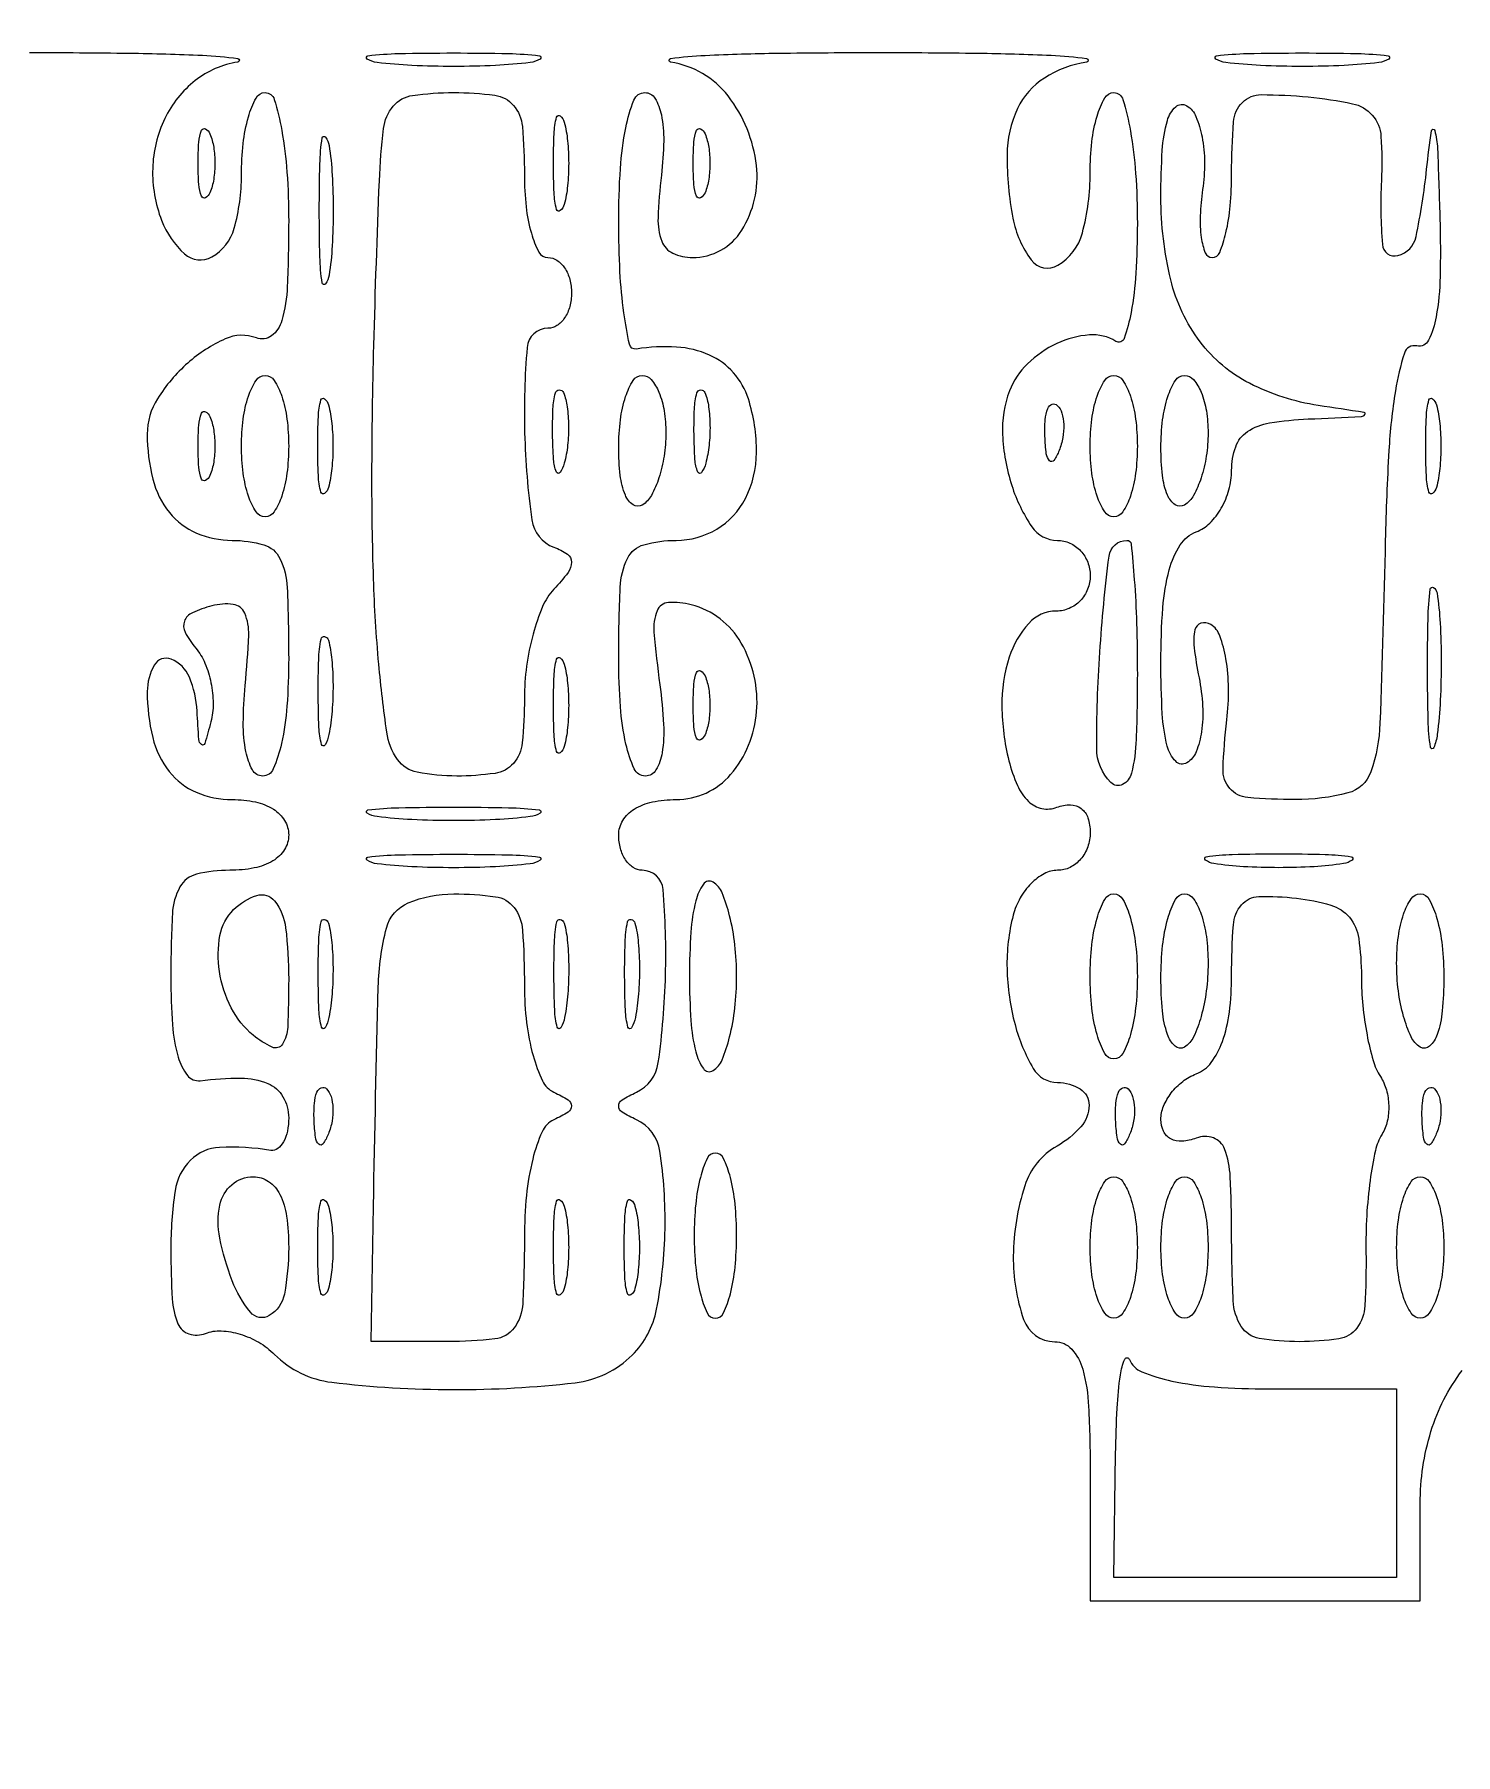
# Model space of a CAD drawing. Extents: x 23 to 255, y 40 to 184.
# Drawn here: x 56.36 to 61.46, y 168.9 to 175.08 of the extents above; entities that cross this region are included whole.
import ezdxf

# ---------------------------------------------------------------- set-up
doc = ezdxf.new("R2010")
doc.units = 0
doc.header["$MEASUREMENT"] = 0

msp = doc.modelspace()

# ---------------------------------------------------------------- linework, layer by layer
for points in [[(207.919475, 175.632891, 0.000007), (191.762556, 175.634099, 0.00002)], [(173.0434, 175.634494, 0.000013), (151.49745, 175.633531)], [(49.932728, 162.472053, 0.000008), (49.952466, 164.319505, 0.000321), (49.97291, 166.358783, 0.000194), (49.994663, 168.777), (50.048921, 175.0797), (50.06606, 167.4516, -0.000547), (50.070594, 163.518264, -0.002902), (50.058222, 161.365297, -0.000864)], [(56.3436, 175.012048, -0.003292), (56.702555, 175.009685, -0.00822), (56.964706, 175.001921, -0.021533), (57.091673, 174.990578, -0.867025), (57.091804, 174.977572, 0.129572), (56.93881, 174.911085, 0.113978), (56.829615, 174.774987, 0.105919), (56.786127, 174.595828, 0.09869), (56.818027, 174.409623, 0.118398), (56.900929, 174.28899, 0.322581), (56.998293, 174.278344, 0.19827), (57.078809, 174.381203, 0.068279), (57.105, 174.5721, -0.027026), (57.111137, 174.685558, -0.042582), (57.129851, 174.781221, -0.052312), (57.15697, 174.848565, -0.277684), (57.1896, 174.8682, -0.331672), (57.222675, 174.843548, -0.027235), (57.249349, 174.732298, -0.028021), (57.268096, 174.582902, -0.017204), (57.2742, 174.405555, -0.010518), (57.269321, 174.173632, -0.057194), (57.249782, 174.049673, -0.164387), (57.212776, 173.995168, -0.25931), (57.158208, 173.987421, 0.200375), (57.046715, 173.984175, 0.074551), (56.912359, 173.897402, 0.071552), (56.803329, 173.769435, 0.141636), (56.7666, 173.642376, 0.061759), (56.786615, 173.48095, 0.107371), (56.846367, 173.360544, 0.124247), (56.94339, 173.286939, 0.100784), (57.071751, 173.2608, -0.070797), (57.184888, 173.2447, -0.213585), (57.242928, 173.195459, -0.101421), (57.268864, 173.091385, -0.010521), (57.2742, 172.8378, -0.018094), (57.267979, 172.665951, -0.036301), (57.248376, 172.531648, -0.046255), (57.219075, 172.440164, -0.300701), (57.180714, 172.4148, -0.276297), (57.144185, 172.436654, -0.075824), (57.120805, 172.502507, -0.049104), (57.111382, 172.605021, -0.022157), (57.118241, 172.740004, 0.01288), (57.130781, 172.920613, 0.110577), (57.116641, 172.999803, 0.269505), (57.075412, 173.030972, 0.094433), (56.998444, 173.025771, 0.042135), (56.928528, 173.001039, 0.198844), (56.900002, 172.970664, 0.21669), (56.902605, 172.93088, 0.050193), (56.941003, 172.873831, -0.074299), (56.973843, 172.819587, -0.048825), (56.99535, 172.749692, -0.048222), (57.003112, 172.675726, -0.065615), (56.9949, 172.609214, -0.008679), (56.973217, 172.531248, -0.527621), (56.961523, 172.527487, -0.213316), (56.951823, 172.545644, -0.004703), (56.945614, 172.64745, 0.086044), (56.917793, 172.77003, 0.203079), (56.852156, 172.834348, 0.3718), (56.792068, 172.81327, 0.131115), (56.7666, 172.717819, 0.059711), (56.786382, 172.552765, 0.1075), (56.845743, 172.430732, 0.125936), (56.942642, 172.356558, 0.101036), (57.071751, 172.3302, -0.05124), (57.155024, 172.321644, -0.089017), (57.219309, 172.295793, -0.115825), (57.259598, 172.255087, -0.138282), (57.2742, 172.2033, -0.140575), (57.259156, 172.15085, -0.118484), (57.2178, 172.11024, -0.088208), (57.15097, 172.084744, -0.04716), (57.0627, 172.0764, 0.059045), (56.943575, 172.062283, 0.211025), (56.883987, 172.016809, 0.113781), (56.856915, 171.921374, 0.012455), (56.8512, 171.691991, 0.017515), (56.857178, 171.521404, 0.05201), (56.877413, 171.406272, 0.095553), (56.910756, 171.340376, 0.26628), (56.95695, 171.321315, -0.032146), (57.102869, 171.330793, -0.099865), (57.199062, 171.311446, -0.162406), (57.253765, 171.263511, -0.133089), (57.2742, 171.1881, -0.048526), (57.269545, 171.140252, -0.075993), (57.255562, 171.10142, -0.105904), (57.234918, 171.077323, -0.204797), (57.21075, 171.071218, 0.050237), (57.026327, 171.081596, 0.186705), (56.921659, 171.035688, 0.162474), (56.86652, 170.926101, 0.036024), (56.8512, 170.713749, 0.014565), (56.856309, 170.538386, 0.084032), (56.877019, 170.448287, 0.221715), (56.916452, 170.41222, 0.169308), (56.975652, 170.414054, -0.103569), (57.032385, 170.42321, -0.062476), (57.099767, 170.411561, -0.05863), (57.166987, 170.382097, -0.06388), (57.223409, 170.338505, 0.168154), (57.428821, 170.23872, 0.029285), (57.865414, 170.212291, 0.029247), (58.302029, 170.237016, 0.169175), (58.506943, 170.336057, 0.149445), (58.594411, 170.500555, 0.043561), (58.624796, 170.789032, 0.041922), (58.606363, 171.068267, 0.251206), (58.52205, 171.18105, -0.029131), (58.470658, 171.208784, -0.260055), (58.4586, 171.2304, -0.260055), (58.470658, 171.252016, -0.029131), (58.52205, 171.27975, 0.254359), (58.600675, 171.386234, 0.027837), (58.626535, 171.700124, 0.027607), (58.617713, 172.007887, 0.38986), (58.5432, 172.0764, -0.148195), (58.510937, 172.086177, -0.098894), (58.483451, 172.113677, -0.082425), (58.464919, 172.154786, -0.064853), (58.4586, 172.2033, -0.139121), (58.473365, 172.25534, -0.116855), (58.51405, 172.296008, -0.088745), (58.579279, 172.321724, -0.049666), (58.664399, 172.3302, 0.219447), (58.860375, 172.420564, 0.158496), (58.953689, 172.646081, 0.150314), (58.89853, 172.89223, 0.201716), (58.719042, 173.029776, 0.08052), (58.636881, 173.037612, 0.290312), (58.596303, 173.007982, 0.116262), (58.585176, 172.930986, 0.011342), (58.606083, 172.74281, -0.019676), (58.619517, 172.600296, -0.052824), (58.61434, 172.498692, -0.092469), (58.592351, 172.436703, -0.267497), (58.554339, 172.4148, -0.294003), (58.514487, 172.440451, -0.051152), (58.484537, 172.529396, -0.037942), (58.464801, 172.66293, -0.017724), (58.4586, 172.8378, -0.010445), (58.463926, 173.09274, -0.103121), (58.49004, 173.196178, -0.21498), (58.54869, 173.245027, -0.067844), (58.664399, 173.2608, 0.135897), (58.810623, 173.30129, 0.140393), (58.913025, 173.41087, 0.117269), (58.953197, 173.575652, 0.078405), (58.9239, 173.7684, 0.104325), (58.870582, 173.862561, 0.107451), (58.784263, 173.925973, 0.090408), (58.666522, 173.954685, 0.053917), (58.52205, 173.947618, -0.398588), (58.497042, 173.9648, -0.017945), (58.477238, 174.077225, -0.021802), (58.463157, 174.225194, -0.012821), (58.4586, 174.4029, -0.015755), (58.464666, 174.59536, -0.034019), (58.484016, 174.742197, -0.043481), (58.513179, 174.841388, -0.308773), (58.552456, 174.8682, -0.263992), (58.588611, 174.847681, -0.085398), (58.611577, 174.788115, -0.053976), (58.619987, 174.694682, -0.02454), (58.611743, 174.5721, 0.019089), (58.599702, 174.418118, 0.100668), (58.613198, 174.334904, 0.19492), (58.653109, 174.291757, 0.110274), (58.723687, 174.276, 0.258573), (58.900042, 174.373736, 0.169226), (58.952799, 174.605953, 0.137956), (58.851119, 174.856116, 0.192129), (58.644909, 174.977195, -0.86507), (58.644999, 174.990324, -0.022702), (58.769243, 175.00181, -0.008372), (59.030462, 175.009662, -0.003326), (59.3892, 175.012048, -0.003286), (59.748191, 175.009689, -0.008194), (60.0105, 175.00194, -0.021341), (60.137928, 174.990621, -0.867344), (60.138065, 174.977636, 0.104448), (59.986399, 174.920453, 0.141108), (59.890062, 174.810997, 0.109822), (59.852292, 174.644139, 0.048218), (59.873338, 174.41732, 0.112687), (59.938993, 174.267618, 0.384058), (60.034675, 174.248254, 0.197251), (60.12246, 174.364306, 0.064614), (60.1506, 174.581151, -0.027893), (60.15674, 174.691136, -0.043794), (60.175451, 174.783879, -0.054371), (60.202597, 174.848945, -0.27324), (60.2352, 174.8682, -0.333273), (60.268293, 174.843386, -0.026513), (60.294949, 174.730051, -0.027583), (60.313697, 174.578188, -0.016922), (60.3198, 174.397907, -0.015207), (60.314378, 174.219673, -0.029827), (60.297328, 174.078817, -0.038784), (60.272827, 173.985826, -0.479735), (60.242834, 173.975182, 0.159644), (60.147654, 173.998167, 0.089269), (60.031289, 173.967495, 0.083325), (59.92555, 173.894836, 0.109451), (59.861117, 173.797436, 0.104201), (59.836049, 173.640865, 0.065307), (59.869263, 173.457643, 0.071743), (59.941513, 173.309211, 0.248579), (60.032871, 173.2608, -0.10697), (60.077789, 173.251079, -0.099479), (60.116017, 173.223523, -0.095894), (60.141646, 173.182345, -0.091635), (60.1506, 173.1339, -0.09444), (60.141369, 173.085461, -0.096745), (60.114998, 173.044277, -0.09895), (60.075647, 173.016709, -0.103835), (60.029401, 173.007, 0.212491), (59.929869, 172.9627, 0.106851), (59.860109, 172.840974, 0.079519), (59.833742, 172.665082, 0.059068), (59.85884, 172.469927, 0.042181), (59.889202, 172.381349, 0.096898), (59.929282, 172.323724, 0.142149), (59.977401, 172.298213, 0.14385), (60.031458, 172.302583, -0.092435), (60.079882, 172.311498, -0.162894), (60.118028, 172.298635, -0.153019), (60.142303, 172.264555, -0.078975), (60.1506, 172.212351, -0.084763), (60.141735, 172.160434, -0.093398), (60.116222, 172.116336, -0.100439), (60.078209, 172.086844, -0.115416), (60.033567, 172.0764, 0.123713), (59.985685, 172.064369, 0.074731), (59.938562, 172.029171, 0.067204), (59.899305, 171.977086, 0.064059), (59.874489, 171.91562, 0.069845), (59.852133, 171.724287, 0.059007), (59.8808, 171.522367, 0.067558), (59.94611, 171.365192, 0.266575), (60.033562, 171.315, -0.140591), (60.114784, 171.291701, -0.260679), (60.146823, 171.233345, -0.180975), (60.117143, 171.155905, -0.082492), (60.031753, 171.086554, 0.187469), (59.915828, 170.943977, 0.07528), (59.874676, 170.691772, 0.086469), (59.911651, 170.464161, 0.319569), (60.0237, 170.3844, -0.211442), (60.084235, 170.357603, -0.118311), (60.123682, 170.2857, -0.054498), (60.144964, 170.151575, -0.01212), (60.1506, 169.9191), (60.1506, 169.4538), (60.7428, 169.4538), (61.335, 169.4538), (61.335, 169.803427, -0.074073), (61.373575, 170.062382, -0.089449), (61.485667, 170.280787, -0.116795)]]:
    msp.add_lwpolyline(points, format="xyb")
for points in [[(58.14135, 174.976201, -0.019375), (58.016162, 174.965569, -0.011494), (57.8664, 174.962126, -0.011494), (57.716638, 174.965569, -0.019375), (57.59145, 174.976201, -0.108536), (57.55624, 174.988644, -0.707215), (57.5588, 175.000299, -0.025693), (57.669319, 175.00828, -0.005179), (57.8664, 175.010322, -0.005179), (58.063481, 175.00828, -0.025693), (58.174, 175.000299, -0.707215), (58.17656, 174.988644, -0.108536)], [(61.18695, 174.976201, -0.019375), (61.061762, 174.965569, -0.011494), (60.912, 174.962126, -0.011494), (60.762238, 174.965569, -0.019375), (60.63705, 174.976201, -0.108536), (60.60184, 174.988644, -0.707215), (60.6044, 175.000299, -0.025693), (60.714919, 175.00828, -0.005179), (60.912, 175.010322, -0.005179), (61.109081, 175.00828, -0.025693), (61.2196, 175.000299, -0.707215), (61.22216, 174.988644, -0.108536)], [(58.1202, 174.5721, 0.027026), (58.126337, 174.458642, 0.042582), (58.145051, 174.362979, 0.052312), (58.17217, 174.295635, 0.277684), (58.2048, 174.276, -0.148195), (58.237063, 174.266223, -0.098894), (58.264549, 174.238723, -0.082425), (58.283081, 174.197614, -0.064853), (58.2894, 174.1491, -0.064853), (58.283081, 174.100586, -0.082425), (58.264549, 174.059477, -0.098894), (58.237063, 174.031977, -0.148195), (58.2048, 174.0222, 0.389505), (58.129928, 173.953443, 0.028005), (58.120996, 173.646551, 0.027832), (58.146839, 173.3342, 0.277069), (58.22595, 173.236125, -0.062037), (58.274336, 173.21122, -0.247772), (58.2894, 173.182686, -0.164145), (58.27672, 173.145101, -0.026382), (58.22595, 173.085255, 0.089503), (58.185279, 173.022872, 0.033827), (58.151264, 172.924079, 0.032179), (58.127998, 172.809085, 0.033836), (58.1202, 172.69398, -0.024394), (58.112387, 172.533928, -0.15586), (58.080648, 172.460259, -0.180556), (58.014716, 172.424452, -0.035077), (57.877299, 172.4148, -0.047277), (57.735537, 172.428234, -0.195917), (57.664841, 172.474139, -0.117127), (57.62622, 172.572321, -0.012601), (57.597656, 172.81665, -0.01483), (57.5788, 173.122766, -0.008274), (57.573081, 173.496188, -0.006566), (57.579743, 173.959997, -0.003211), (57.599795, 174.55095, -0.019304), (57.61466, 174.738852, -0.146363), (57.64956, 174.819545, -0.185319), (57.718936, 174.857938, -0.034754), (57.8664, 174.8682, -0.032088), (58.013588, 174.858744, -0.185552), (58.080921, 174.822375, -0.157079), (58.11275, 174.746463, -0.021354)], [(60.554084, 174.519782, 0.026642), (60.545419, 174.426337, 0.044639), (60.549362, 174.347611, 0.058801), (60.563782, 174.29268, 0.308408), (60.588252, 174.276, 0.305307), (60.615391, 174.294275, 0.039402), (60.637653, 174.364554, 0.035136), (60.653141, 174.461921, 0.021881), (60.6582, 174.57746, -0.018096), (60.664926, 174.763239, -0.180168), (60.69678, 174.8329, -0.199988), (60.764684, 174.860862, -0.022999), (60.93315, 174.85241, -0.027067), (61.092053, 174.828355, -0.163959), (61.16295, 174.786874, -0.164575), (61.194138, 174.711033, -0.027323), (61.195626, 174.55095, 0.030228), (61.199068, 174.323004, 0.467775), (61.255054, 174.283019, 0.284447), (61.319925, 174.351046, 0.025799), (61.357972, 174.59325, -0.009233), (61.375013, 174.73145, -0.811668), (61.386951, 174.732239, -0.058775), (61.397159, 174.667233, -0.00228), (61.405378, 174.42405, -0.01244), (61.406317, 174.208167, -0.038713), (61.392106, 174.063492, -0.069162), (61.364731, 173.979024, -0.346651), (61.322964, 173.95875, 0.38762), (61.278101, 173.932818, 0.036559), (61.245973, 173.798047, 0.026123), (61.222491, 173.582879, 0.008323), (61.209658, 173.2608, -0.002918), (61.190618, 172.604714, -0.07494), (61.158042, 172.430112, -0.251597), (61.075292, 172.353978, -0.062788), (60.886688, 172.3302, -0.021291), (60.716113, 172.337467, -0.196487), (60.651594, 172.370499, -0.189138), (60.627343, 172.44, -0.019523), (60.640977, 172.616308, 0.031454), (60.647045, 172.72998, 0.039567), (60.637713, 172.834968, 0.04395), (60.615992, 172.918096, 0.17006), (60.582963, 172.958913, 0.216409), (60.548205, 172.963363, 0.270408), (60.526564, 172.939837, 0.084727), (60.5236, 172.876092, 0.018703), (60.541097, 172.767666, -0.035576), (60.554016, 172.665902, -0.049269), (60.550035, 172.574057, -0.059183), (60.530921, 172.502202, -0.161123), (60.497523, 172.462367, -0.356564), (60.457377, 172.467675, -0.126197), (60.427346, 172.522224, -0.049546), (60.409424, 172.6383, -0.013544), (60.4044, 172.823756, -0.017756), (60.411338, 173.019057, -0.048529), (60.434415, 173.155126, -0.07531), (60.473733, 173.244289, -0.161054), (60.5313, 173.291394, 0.104363), (60.57983, 173.322801, 0.06668), (60.620923, 173.376268, 0.06271), (60.648725, 173.442606, 0.068006), (60.6582, 173.511945, -0.08497), (60.672736, 173.596861, -0.161542), (60.714748, 173.651062, -0.108918), (60.794386, 173.682329, -0.027773), (60.93315, 173.696476, 0.000686), (61.123924, 173.705533, 0.224294), (61.136737, 173.712369, 0.565011), (61.133614, 173.719985, 0.001021), (60.969231, 173.744995, -0.081658), (60.72259, 173.824518, -0.112686), (60.545136, 173.973765, -0.102855), (60.439642, 174.196632, -0.059348), (60.4044, 174.492493, -0.015037), (60.409483, 174.661477, -0.053822), (60.427492, 174.767867, -0.137516), (60.457512, 174.816992, -0.337647), (60.497132, 174.820874, -0.15733), (60.530294, 174.781909, -0.051565), (60.552113, 174.708787, -0.045421), (60.560938, 174.6173, -0.037796)], [(58.263117, 174.46635, -0.161593), (58.248878, 174.444427, -0.542911), (58.235792, 174.448769, -0.052887), (58.226772, 174.508482, -0.011065), (58.224427, 174.6144, -0.011065), (58.226772, 174.720318, -0.052887), (58.235792, 174.780031, -0.542911), (58.248878, 174.784373, -0.161593), (58.263117, 174.76245, -0.039571), (58.275148, 174.695001, -0.024357), (58.279076, 174.6144, -0.024357), (58.275148, 174.533799, -0.039571)], [(56.991829, 174.50865, -0.174857), (56.975985, 174.490936, -0.447206), (56.961693, 174.496092, -0.078554), (56.951797, 174.538984, -0.017491), (56.949158, 174.6144, -0.017491), (56.951797, 174.689816, -0.078554), (56.961693, 174.732708, -0.447206), (56.975985, 174.737864, -0.174857), (56.991829, 174.72015, -0.057986), (57.005055, 174.671927, -0.037979), (57.009431, 174.6144, -0.037979), (57.005055, 174.556873, -0.057986)], [(57.419395, 174.21255, -0.124239), (57.406521, 174.18189, -0.664672), (57.394504, 174.184923, -0.03126), (57.386264, 174.278486, -0.006336), (57.384152, 174.4452, -0.006336), (57.386264, 174.611914, -0.03126), (57.394504, 174.705477, -0.664672), (57.406521, 174.70851, -0.124239), (57.419395, 174.67785, -0.023547), (57.430373, 174.571912, -0.014044), (57.433933, 174.4452, -0.014044), (57.430373, 174.318488, -0.023547)], [(58.768429, 174.50865, -0.174857), (58.752585, 174.490936, -0.447206), (58.738293, 174.496092, -0.078554), (58.728397, 174.538984, -0.017491), (58.725758, 174.6144, -0.017491), (58.728397, 174.689816, -0.078554), (58.738293, 174.732708, -0.447206), (58.752585, 174.737864, -0.174857), (58.768429, 174.72015, -0.057986), (58.781655, 174.671927, -0.037979), (58.786031, 174.6144, -0.037979), (58.781655, 174.556873, -0.057986)], [(57.2742, 173.5992, -0.031626), (57.268044, 173.501973, -0.048861), (57.249349, 173.419954, -0.06271), (57.222109, 173.363129, -0.254951), (57.1896, 173.3454, -0.254951), (57.157091, 173.363129, -0.06271), (57.129851, 173.419954, -0.048861), (57.111156, 173.501973, -0.031626), (57.105, 173.5992, -0.031626), (57.111156, 173.696427, -0.048861), (57.129851, 173.778446, -0.06271), (57.157091, 173.835271, -0.254951), (57.1896, 173.853, -0.254951), (57.222109, 173.835271, -0.06271), (57.249349, 173.778446, -0.048861), (57.268044, 173.696427, -0.031626)], [(58.6278, 173.646493, -0.037634), (58.621553, 173.563612, -0.041396), (58.602949, 173.485288, -0.045439), (58.575729, 173.422104, -0.130646), (58.5432, 173.3877, -0.297719), (58.510056, 173.388534, -0.145541), (58.482391, 173.422895, -0.069343), (58.464213, 173.493983, -0.027979), (58.4586, 173.594207, -0.031003), (58.464753, 173.69335, -0.048032), (58.483451, 173.77698, -0.061379), (58.510677, 173.835029, -0.257909), (58.5432, 173.853, -0.222681), (58.575584, 173.837825, -0.076538), (58.602949, 173.792339, -0.058208), (58.62161, 173.725569, -0.039081)], [(60.3198, 173.5992, -0.031626), (60.313644, 173.501973, -0.048861), (60.294949, 173.419954, -0.06271), (60.267709, 173.363129, -0.254951), (60.2352, 173.3454, -0.254951), (60.202691, 173.363129, -0.06271), (60.175451, 173.419954, -0.048861), (60.156756, 173.501973, -0.031626), (60.1506, 173.5992, -0.031626), (60.156756, 173.696427, -0.048861), (60.175451, 173.778446, -0.06271), (60.202691, 173.835271, -0.254951), (60.2352, 173.853, -0.254951), (60.267709, 173.835271, -0.06271), (60.294949, 173.778446, -0.048861), (60.313644, 173.696427, -0.031626)], [(60.5736, 173.646493, -0.037634), (60.567353, 173.563612, -0.041396), (60.548749, 173.485288, -0.045439), (60.521529, 173.422104, -0.130646), (60.489, 173.3877, -0.297719), (60.455856, 173.388534, -0.145541), (60.428191, 173.422895, -0.069343), (60.410013, 173.493983, -0.027979), (60.4044, 173.594207, -0.031003), (60.410553, 173.69335, -0.048032), (60.429251, 173.77698, -0.061379), (60.456477, 173.835029, -0.257909), (60.489, 173.853, -0.222681), (60.521384, 173.837825, -0.076538), (60.548749, 173.792339, -0.058208), (60.56741, 173.725569, -0.039081)], [(57.417117, 173.45115, -0.161593), (57.402878, 173.429227, -0.542911), (57.389792, 173.433569, -0.052887), (57.380772, 173.493282, -0.011065), (57.378427, 173.5992, -0.011065), (57.380772, 173.705118, -0.052887), (57.389792, 173.764831, -0.542911), (57.402878, 173.769173, -0.161593), (57.417117, 173.74725, -0.039571), (57.429148, 173.679801, -0.024357), (57.433076, 173.5992, -0.024357), (57.429148, 173.518599, -0.039571)], [(58.263427, 173.53736, -0.087174), (58.248509, 173.504732, -0.597527), (58.234963, 173.506216, -0.080377), (58.224728, 173.55113, -0.012823), (58.221293, 173.6415, -0.014395), (58.222795, 173.732878, -0.052471), (58.231456, 173.790155, -0.333666), (58.245165, 173.801056, -0.31318), (58.260292, 173.79116, -0.06278), (58.273699, 173.740574, -0.030339), (58.278594, 173.673649, -0.029507), (58.275263, 173.602299, -0.037336)], [(58.771027, 173.53736, -0.087174), (58.756109, 173.504732, -0.597527), (58.742563, 173.506216, -0.080377), (58.732328, 173.55113, -0.012823), (58.728893, 173.6415, -0.014395), (58.730395, 173.732878, -0.052471), (58.739056, 173.790155, -0.333666), (58.752765, 173.801056, -0.31318), (58.767892, 173.79116, -0.06278), (58.781299, 173.740574, -0.030339), (58.786194, 173.673649, -0.029507), (58.782863, 173.602299, -0.037336)], [(61.393317, 173.45115, -0.161593), (61.379078, 173.429227, -0.542911), (61.365992, 173.433569, -0.052887), (61.356972, 173.493282, -0.011065), (61.354627, 173.5992, -0.011065), (61.356972, 173.705118, -0.052887), (61.365992, 173.764831, -0.542911), (61.379078, 173.769173, -0.161593), (61.393317, 173.74725, -0.039571), (61.405348, 173.679801, -0.024357), (61.409276, 173.5992, -0.024357), (61.405348, 173.518599, -0.039571)], [(56.991829, 173.49345, -0.174857), (56.975985, 173.475736, -0.447206), (56.961693, 173.480892, -0.078554), (56.951797, 173.523784, -0.017491), (56.949158, 173.5992, -0.017491), (56.951797, 173.674616, -0.078554), (56.961693, 173.717508, -0.447206), (56.975985, 173.722664, -0.174857), (56.991829, 173.70495, -0.057986), (57.005055, 173.656727, -0.037979), (57.009431, 173.5992, -0.037979), (57.005055, 173.541673, -0.057986)], [(60.039191, 173.583338, -0.054073), (60.020448, 173.548087, -0.470617), (60.00503, 173.546628, -0.168741), (59.993074, 173.571311, -0.018894), (59.988079, 173.63445, -0.028489), (59.989009, 173.693347, -0.077125), (59.998376, 173.733954, -0.208169), (60.013997, 173.749397, -0.296942), (60.032513, 173.745488, -0.126455), (60.048861, 173.717829, -0.060344), (60.055558, 173.676772, -0.05415), (60.052392, 173.629603, -0.051402)], [(60.3198, 172.77858, -0.008977), (60.315633, 172.546536, -0.051336), (60.29865, 172.424687, -0.218356), (60.266969, 172.384784, -0.324522), (60.22464, 172.39152, -0.198537), (60.173912, 172.51374, -0.01703), (60.185186, 172.859292, -0.014442), (60.218214, 173.203892, -0.378219), (60.282684, 173.2608, -0.385391), (60.297575, 173.24732, -0.005645), (60.308897, 173.119148, -0.011988), (60.317131, 172.963477, -0.007217)], [(61.396312, 172.564365, -0.069146), (61.383583, 172.516757, -0.756877), (61.371881, 172.518219, -0.031761), (61.363522, 172.613843, -0.005499), (61.361215, 172.7955, -0.005888), (61.363053, 172.97788, -0.025342), (61.370915, 173.086097, -0.556092), (61.382867, 173.091615, -0.212532), (61.395449, 173.071965, -0.024559), (61.406492, 172.963639, -0.012695), (61.41018, 172.827514, -0.01259), (61.406882, 172.68707, -0.018638)], [(57.418634, 172.563836, -0.082665), (57.404772, 172.526435, -0.67161), (57.392148, 172.52811, -0.053901), (57.382897, 172.590015, -0.008901), (57.380135, 172.7109, -0.009782), (57.381902, 172.832591, -0.038992), (57.390238, 172.906695, -0.417468), (57.403112, 172.915312, -0.285845), (57.416927, 172.902236, -0.041951), (57.429101, 172.832235, -0.020826), (57.43331, 172.742168, -0.020511), (57.429916, 172.647851, -0.028254)], [(58.263117, 172.52055, -0.161593), (58.248878, 172.498627, -0.542911), (58.235792, 172.502969, -0.052887), (58.226772, 172.562682, -0.011065), (58.224427, 172.6686, -0.011065), (58.226772, 172.774518, -0.052887), (58.235792, 172.834231, -0.542911), (58.248878, 172.838573, -0.161593), (58.263117, 172.81665, -0.039571), (58.275148, 172.749201, -0.024357), (58.279076, 172.6686, -0.024357), (58.275148, 172.587999, -0.039571)], [(58.768429, 172.56285, -0.174857), (58.752585, 172.545136, -0.447206), (58.738293, 172.550292, -0.078554), (58.728397, 172.593184, -0.017491), (58.725758, 172.6686, -0.017491), (58.728397, 172.744016, -0.078554), (58.738293, 172.786908, -0.447206), (58.752585, 172.792064, -0.174857), (58.768429, 172.77435, -0.057986), (58.781655, 172.726127, -0.037979), (58.786031, 172.6686, -0.037979), (58.781655, 172.611073, -0.057986)], [(58.14135, 172.269001, -0.019375), (58.016162, 172.258369, -0.011494), (57.8664, 172.254926, -0.011494), (57.716638, 172.258369, -0.019375), (57.59145, 172.269001, -0.108536), (57.55624, 172.281444, -0.707215), (57.5588, 172.293099, -0.025693), (57.669319, 172.30108, -0.005179), (57.8664, 172.303122, -0.005179), (58.063481, 172.30108, -0.025693), (58.174, 172.293099, -0.707215), (58.17656, 172.281444, -0.108536)], [(58.14135, 172.099801, -0.019375), (58.016162, 172.089169, -0.011494), (57.8664, 172.085726, -0.011494), (57.716638, 172.089169, -0.019375), (57.59145, 172.099801, -0.108536), (57.55624, 172.112244, -0.707215), (57.5588, 172.123899, -0.025693), (57.669319, 172.13188, -0.005179), (57.8664, 172.133922, -0.005179), (58.063481, 172.13188, -0.025693), (58.174, 172.123899, -0.707215), (58.17656, 172.112244, -0.108536)], [(61.06005, 172.100405, -0.023547), (60.954112, 172.089427, -0.014044), (60.8274, 172.085867, -0.014044), (60.700688, 172.089427, -0.023547), (60.59475, 172.100405, -0.124239), (60.56409, 172.113279, -0.664672), (60.567123, 172.125296, -0.03126), (60.660686, 172.133536, -0.006336), (60.8274, 172.135648, -0.006336), (60.994114, 172.133536, -0.03126), (61.087677, 172.125296, -0.664672), (61.09071, 172.113279, -0.124239)], [(58.7124, 171.6957, 0.016707), (58.71771, 171.536825, 0.044569), (58.735299, 171.424917, 0.089468), (58.762498, 171.364569, 0.400129), (58.797, 171.3573, 0.158284), (58.829703, 171.395871, 0.036095), (58.856749, 171.478273, 0.033884), (58.875387, 171.582332, 0.02738), (58.8816, 171.6957, 0.02738), (58.875387, 171.809068, 0.033884), (58.856749, 171.913127, 0.036095), (58.829703, 171.995529, 0.158284), (58.797, 172.0341, 0.400129), (58.762498, 172.026831, 0.089468), (58.735299, 171.966483, 0.044569), (58.71771, 171.854575, 0.016707)], [(57.2742, 171.685341, -0.010356), (57.270642, 171.513568, -0.131096), (57.251561, 171.452345, -0.377801), (57.214661, 171.441514, -0.064036), (57.1473, 171.4842, -0.101615), (57.068237, 171.582868, -0.079669), (57.025783, 171.7136, -0.085257), (57.027728, 171.842349, -0.151183), (57.0768, 171.9354, -0.119566), (57.159866, 171.986031, -0.312609), (57.223335, 171.966636, -0.138727), (57.263406, 171.869856, -0.029224)], [(58.1202, 171.66045, 0.029693), (58.127958, 171.529924, 0.03807), (58.15125, 171.4119, 0.041955), (58.18511, 171.320507, 0.175648), (58.22595, 171.27975, -0.029131), (58.277342, 171.252016, -0.260055), (58.2894, 171.2304, -0.260055), (58.277342, 171.208784, -0.029131), (58.22595, 171.18105, 0.181903), (58.18361, 171.13776, 0.042388), (58.150129, 171.039917, 0.036866), (58.127605, 170.909701, 0.0244), (58.1202, 170.75805, -0.012539), (58.114242, 170.520518, -0.147218), (58.083506, 170.434312, -0.208373), (58.01447, 170.394315, -0.028882), (57.84525, 170.384746), (57.5703, 170.385091), (57.578645, 170.871196, -0.002206), (57.595618, 171.657666, -0.056401), (57.625147, 171.869237, -0.236242), (57.703586, 171.959517, -0.098186), (57.8664, 171.9918, -0.033616), (58.016191, 171.981718, -0.198223), (58.08285, 171.943038, -0.14797), (58.113564, 171.861396, -0.016507)], [(60.3198, 171.6957, -0.027026), (60.313663, 171.582242, -0.042582), (60.294949, 171.486579, -0.052312), (60.26783, 171.419235, -0.277684), (60.2352, 171.3996, -0.277684), (60.20257, 171.419235, -0.052312), (60.175451, 171.486579, -0.042582), (60.156737, 171.582242, -0.027026), (60.1506, 171.6957, -0.027026), (60.156737, 171.809158, -0.042582), (60.175451, 171.904821, -0.052312), (60.20257, 171.972165, -0.277684), (60.2352, 171.9918, -0.277684), (60.26783, 171.972165, -0.052312), (60.294949, 171.904821, -0.042582), (60.313663, 171.809158, -0.027026)], [(60.5736, 171.742993, -0.031397), (60.567372, 171.643915, -0.037109), (60.548749, 171.551914, -0.040338), (60.52162, 171.47863, -0.146547), (60.489, 171.4419, -0.336396), (60.45537, 171.445119, -0.125298), (60.42782, 171.48744, -0.059005), (60.409881, 171.57165, -0.023007), (60.4044, 171.690707, -0.02657), (60.410535, 171.806081, -0.04194), (60.429251, 171.903354, -0.051215), (60.456356, 171.97196, -0.280045), (60.489, 171.9918, -0.251914), (60.521495, 171.974319, -0.064068), (60.548749, 171.918713, -0.049716), (60.567441, 171.838303, -0.032276)], [(61.123824, 171.6957, 0.023825), (61.128961, 171.590776, 0.022891), (61.144063, 171.48539, 0.023521), (61.165986, 171.393877, 0.072647), (61.192267, 171.33615, -0.076436), (61.213666, 171.288189, -0.059984), (61.222034, 171.231786, -0.060803), (61.216761, 171.175869, -0.084729), (61.197944, 171.129368, 0.085208), (61.174054, 171.070167, 0.019474), (61.155225, 170.963436, 0.019595), (61.14299, 170.837039, 0.017974), (61.140199, 170.706368, -0.017232), (61.136366, 170.513568, -0.146925), (61.107357, 170.433125, -0.199573), (61.043065, 170.394677, -0.036264), (60.901547, 170.3844, -0.041091), (60.757204, 170.396282, -0.215334), (60.692555, 170.439424, -0.12859), (60.663855, 170.531433, -0.011648), (60.6582, 170.774151, 0.012076), (60.653322, 170.976119, 0.07713), (60.632806, 171.076165, 0.221214), (60.592573, 171.1159, 0.17943), (60.5313, 171.115206, -0.073701), (60.480575, 171.103902, -0.139599), (60.439909, 171.112369, -0.163185), (60.413855, 171.139529, -0.110721), (60.4044, 171.181704, -0.098269), (60.413862, 171.22938, -0.066863), (60.441677, 171.277364, -0.063983), (60.482787, 171.31837, -0.07261), (60.5313, 171.345594, 0.143242), (60.584721, 171.386285, 0.07269), (60.624848, 171.461487, 0.05535), (60.65003, 171.566918, 0.030976), (60.6582, 171.698664, -0.017305), (60.664486, 171.880249, -0.158382), (60.693656, 171.952572, -0.215061), (60.755224, 171.982283, -0.035138), (60.89085, 171.976269, -0.042155), (61.014123, 171.951432, -0.149789), (61.080758, 171.907732, -0.139235), (61.114201, 171.832093, -0.034595)], [(61.4196, 171.690707, -0.023007), (61.414119, 171.57165, -0.059005), (61.39618, 171.48744, -0.125298), (61.36863, 171.445119, -0.336396), (61.335, 171.4419, -0.146547), (61.30238, 171.47863, -0.040338), (61.275251, 171.551914, -0.037109), (61.256628, 171.643915, -0.031397), (61.2504, 171.742993, -0.032276), (61.256559, 171.838303, -0.049716), (61.275251, 171.918713, -0.064068), (61.302505, 171.974319, -0.251914), (61.335, 171.9918, -0.280045), (61.367644, 171.97196, -0.051215), (61.394749, 171.903354, -0.04194), (61.413465, 171.806081, -0.02657)], [(57.418634, 171.548636, -0.082665), (57.404772, 171.511235, -0.67161), (57.392148, 171.51291, -0.053901), (57.382897, 171.574815, -0.008901), (57.380135, 171.6957, -0.009782), (57.381902, 171.817391, -0.038992), (57.390238, 171.891495, -0.417468), (57.403112, 171.900112, -0.285845), (57.416927, 171.887036, -0.041951), (57.429101, 171.817035, -0.020826), (57.43331, 171.726968, -0.020511), (57.429916, 171.632651, -0.028254)], [(58.264634, 171.548636, -0.082665), (58.250772, 171.511235, -0.67161), (58.238148, 171.51291, -0.053901), (58.228897, 171.574815, -0.008901), (58.226135, 171.6957, -0.009782), (58.227902, 171.817391, -0.038992), (58.236238, 171.891495, -0.417468), (58.249112, 171.900112, -0.285845), (58.262927, 171.887036, -0.041951), (58.275101, 171.817035, -0.020826), (58.27931, 171.726968, -0.020511), (58.275916, 171.632651, -0.028254)], [(58.518434, 171.548636, -0.082665), (58.504572, 171.511235, -0.67161), (58.491948, 171.51291, -0.053901), (58.482697, 171.574815, -0.008901), (58.479935, 171.6957, -0.009782), (58.481702, 171.817391, -0.038992), (58.490038, 171.891495, -0.417468), (58.502912, 171.900112, -0.285845), (58.516727, 171.887036, -0.041951), (58.528901, 171.817035, -0.020826), (58.53311, 171.726968, -0.020511), (58.529716, 171.632651, -0.028254)], [(57.416591, 171.129937, -0.054073), (57.397848, 171.094687, -0.470617), (57.38243, 171.093228, -0.168741), (57.370474, 171.117911, -0.018894), (57.365479, 171.18105, -0.028489), (57.366409, 171.239947, -0.077125), (57.375776, 171.280554, -0.208169), (57.391397, 171.295997, -0.296942), (57.409913, 171.292087, -0.126455), (57.426261, 171.264429, -0.060344), (57.432958, 171.223372, -0.05415), (57.429792, 171.176203, -0.051402)], [(60.292991, 171.129937, -0.054073), (60.274248, 171.094687, -0.470617), (60.25883, 171.093228, -0.168741), (60.246874, 171.117911, -0.018894), (60.241879, 171.18105, -0.028489), (60.242809, 171.239947, -0.077125), (60.252176, 171.280554, -0.208169), (60.267797, 171.295997, -0.296942), (60.286313, 171.292087, -0.126455), (60.302661, 171.264429, -0.060344), (60.309358, 171.223372, -0.05415), (60.306192, 171.176203, -0.051402)], [(61.392791, 171.129937, -0.054073), (61.374048, 171.094687, -0.470617), (61.35863, 171.093228, -0.168741), (61.346674, 171.117911, -0.018894), (61.341679, 171.18105, -0.028489), (61.342609, 171.239947, -0.077125), (61.351976, 171.280554, -0.208169), (61.367597, 171.295997, -0.296942), (61.386113, 171.292087, -0.126455), (61.402461, 171.264429, -0.060344), (61.409158, 171.223372, -0.05415), (61.405992, 171.176203, -0.051402)], [(58.72932, 170.7651, 0.024282), (58.734834, 170.651627, 0.038664), (58.751686, 170.555979, 0.045555), (58.776008, 170.487816, 0.292165), (58.80546, 170.469, 0.292165), (58.834912, 170.487816, 0.045555), (58.859234, 170.555979, 0.038664), (58.876086, 170.651627, 0.024282), (58.8816, 170.7651, 0.024282), (58.876086, 170.878573, 0.038664), (58.859234, 170.974221, 0.045555), (58.834912, 171.042384, 0.292165), (58.80546, 171.0612, 0.292165), (58.776008, 171.042384, 0.045555), (58.751686, 170.974221, 0.038664), (58.734834, 170.878573, 0.024282)], [(57.2742, 170.7228, -0.046063), (57.258754, 170.555495, -0.216196), (57.204771, 170.478251, -0.371502), (57.136845, 170.49036, -0.079312), (57.071751, 170.602819, -0.041806), (57.027082, 170.756515, -0.10001), (57.027091, 170.874729, -0.166719), (57.069946, 170.9479, -0.179534), (57.1473, 170.9766, -0.152103), (57.202202, 170.959503, -0.12651), (57.242475, 170.91315, -0.082504), (57.266674, 170.834648, -0.033607)], [(60.3198, 170.7228, -0.031626), (60.313644, 170.625573, -0.048861), (60.294949, 170.543554, -0.06271), (60.267709, 170.486729, -0.254951), (60.2352, 170.469, -0.254951), (60.202691, 170.486729, -0.06271), (60.175451, 170.543554, -0.048861), (60.156756, 170.625573, -0.031626), (60.1506, 170.7228, -0.031626), (60.156756, 170.820027, -0.048861), (60.175451, 170.902046, -0.06271), (60.202691, 170.958871, -0.254951), (60.2352, 170.9766, -0.254951), (60.267709, 170.958871, -0.06271), (60.294949, 170.902046, -0.048861), (60.313644, 170.820027, -0.031626)], [(60.5736, 170.7228, -0.031626), (60.567444, 170.625573, -0.048861), (60.548749, 170.543554, -0.06271), (60.521509, 170.486729, -0.254951), (60.489, 170.469, -0.254951), (60.456491, 170.486729, -0.06271), (60.429251, 170.543554, -0.048861), (60.410556, 170.625573, -0.031626), (60.4044, 170.7228, -0.031626), (60.410556, 170.820027, -0.048861), (60.429251, 170.902046, -0.06271), (60.456491, 170.958871, -0.254951), (60.489, 170.9766, -0.254951), (60.521509, 170.958871, -0.06271), (60.548749, 170.902046, -0.048861), (60.567444, 170.820027, -0.031626)], [(61.4196, 170.7228, -0.031626), (61.413444, 170.625573, -0.048861), (61.394749, 170.543554, -0.06271), (61.367509, 170.486729, -0.254951), (61.335, 170.469, -0.254951), (61.302491, 170.486729, -0.06271), (61.275251, 170.543554, -0.048861), (61.256556, 170.625573, -0.031626), (61.2504, 170.7228, -0.031626), (61.256556, 170.820027, -0.048861), (61.275251, 170.902046, -0.06271), (61.302491, 170.958871, -0.254951), (61.335, 170.9766, -0.254951), (61.367509, 170.958871, -0.06271), (61.394749, 170.902046, -0.048861), (61.413444, 170.820027, -0.031626)], [(57.417117, 170.57475, -0.161593), (57.402878, 170.552827, -0.542911), (57.389792, 170.557169, -0.052887), (57.380772, 170.616882, -0.011065), (57.378427, 170.7228, -0.011065), (57.380772, 170.828718, -0.052887), (57.389792, 170.888431, -0.542911), (57.402878, 170.892773, -0.161593), (57.417117, 170.87085, -0.039571), (57.429148, 170.803401, -0.024357), (57.433076, 170.7228, -0.024357), (57.429148, 170.642199, -0.039571)], [(58.263117, 170.57475, -0.161593), (58.248878, 170.552827, -0.542911), (58.235792, 170.557169, -0.052887), (58.226772, 170.616882, -0.011065), (58.224427, 170.7228, -0.011065), (58.226772, 170.828718, -0.052887), (58.235792, 170.888431, -0.542911), (58.248878, 170.892773, -0.161593), (58.263117, 170.87085, -0.039571), (58.275148, 170.803401, -0.024357), (58.279076, 170.7228, -0.024357), (58.275148, 170.642199, -0.039571)], [(58.516917, 170.57475, -0.161593), (58.502678, 170.552827, -0.542911), (58.489592, 170.557169, -0.052887), (58.480572, 170.616882, -0.011065), (58.478227, 170.7228, -0.011065), (58.480572, 170.828718, -0.052887), (58.489592, 170.888431, -0.542911), (58.502678, 170.892773, -0.161593), (58.516917, 170.87085, -0.039571), (58.528948, 170.803401, -0.024357), (58.532876, 170.7228, -0.024357), (58.528948, 170.642199, -0.039571)], [(60.79215, 170.2152), (61.2504, 170.2152), (61.2504, 169.8768), (61.2504, 169.5384), (60.7428, 169.5384), (60.2352, 169.5384), (60.241879, 169.98255, -0.009274), (60.247376, 170.146187, -0.023175), (60.259131, 170.265167, -0.062492), (60.274572, 170.321041, -0.670863), (60.291229, 170.32095, 0.203795), (60.336189, 170.276009, 0.04379), (60.443936, 170.2432, 0.034815), (60.596527, 170.221937, 0.017215)]]:
    msp.add_lwpolyline(points, format="xyb", close=True)

doc.saveas('drawing.dxf')
